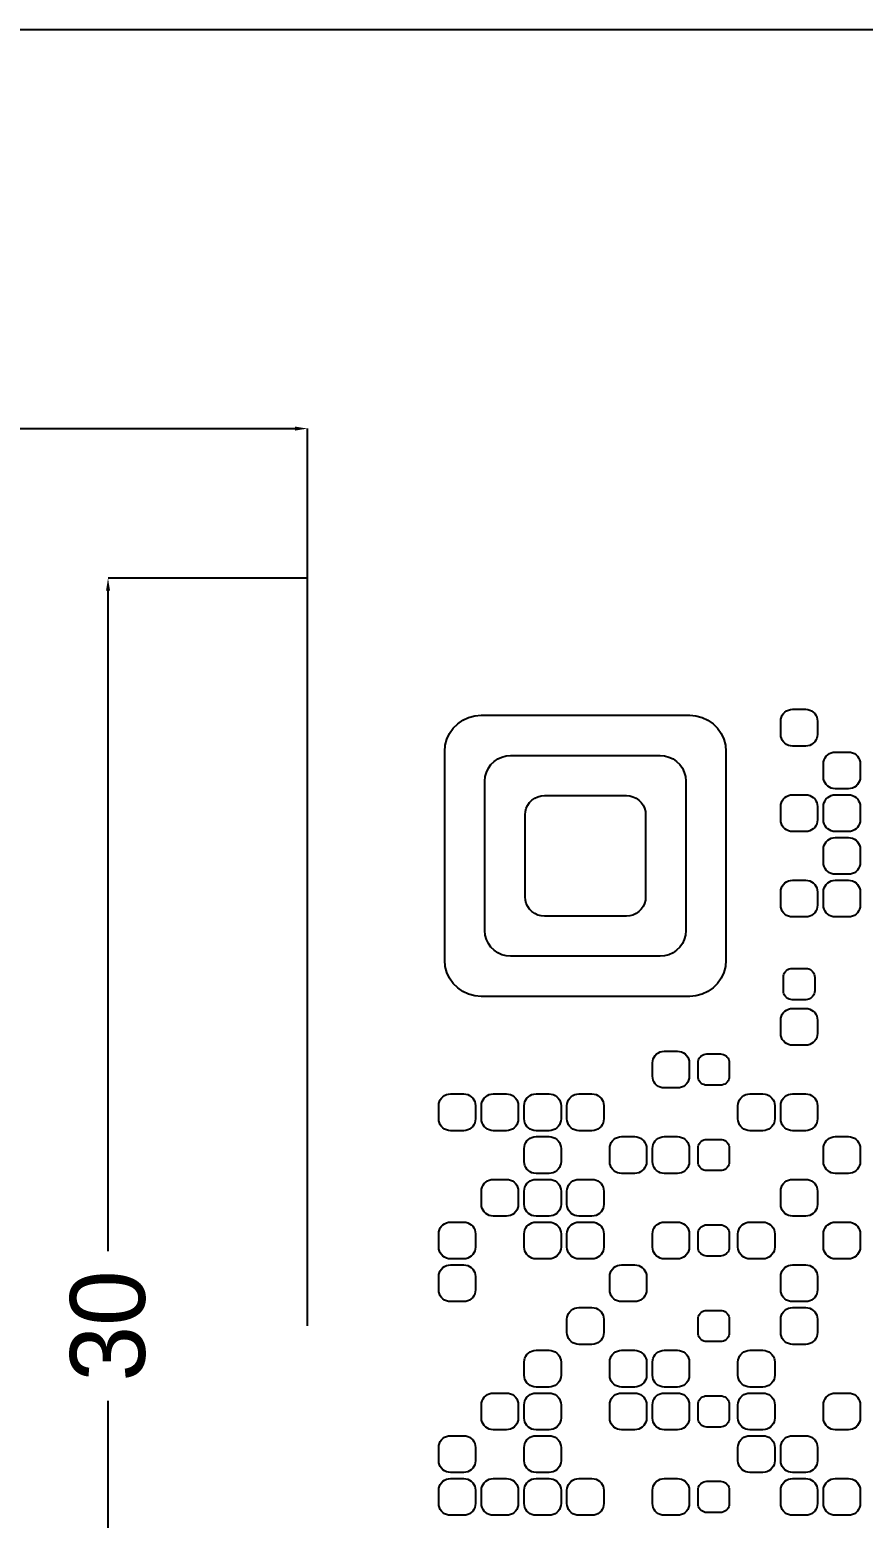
# Model space of a CAD drawing. Header units: metres. Extents: x -4.9 to 92.2, y -33 to 55.
# Drawn here: x 21.93 to 38.64, y 25.14 to 55 of the extents above; entities that cross this region are included whole.
import ezdxf

# ---------------------------------------------------------------- set-up
doc = ezdxf.new("R2010")
doc.units = ezdxf.units.M
for name, color, linetype in [('CARD', 7, 'Continuous'), ('QR_DATA', 1, 'Continuous'), ('QR_FINDER', 1, 'Continuous'), ('QR_TIMING', 1, 'Continuous')]:
    doc.layers.add(name, color=color, linetype=linetype)
doc.dimstyles.get("Standard").update_dxf_attribs({"dimtxt": 2.5, "dimasz": 2.5, "dimexe": 1.25, "dimexo": 0.625, "dimtad": 1, "dimcen": 2.5, "dimazin": 3, "dimtfac": 1, "dimtmove": 0, "dimatfit": 3})

# ---------------------------------------------------------------- blocks, each defined once
blk = doc.blocks.new('_CLOSEDFILLED')
at = {"color": 0, "linetype": 'BYBLOCK'}
blk.add_solid([(-1, 0.16), (0, 0), (-1, -0.16)], dxfattribs=at)
blk = doc.blocks.new('*D4')
for p, q in [((27.5, 44), (23.5, 44)), ((23.5, 30.5), (23.5, 43.75)), ((23.5, 14.25), (23.5, 27.5)), ((27.5, 14), (23.5, 14))]:
    blk.add_line(p, q)
at = {"layer": 'Defpoints'}
for p in [(27.5, 44), (23.5, 14), (27.5, 14)]:
    blk.add_point(p, dxfattribs=at)
at = {"xscale": 0.25, "yscale": 0.25}
for p, rotation in [((23.5, 44), 90), ((23.5, 14), 270)]:
    blk.add_blockref('_CLOSEDFILLED', p, dxfattribs=dict(at, rotation=rotation))
at = {"insert": (23.5, 29), "char_height": 1.5, "attachment_point": 5, "rotation": 90}
blk.add_mtext('30', dxfattribs=at)
blk = doc.blocks.new('*D5')
for p, q in [((0, 29), (0, 47)), ((0.25, 47), (10.75, 47)), ((16.75, 47), (27.25, 47)), ((27.5, 29), (27.5, 47))]:
    blk.add_line(p, q)
at = {"layer": 'Defpoints'}
for p in [(0, 47), (0, 29), (27.5, 29)]:
    blk.add_point(p, dxfattribs=at)
at = {"xscale": 0.25, "yscale": 0.25, "rotation": 180}
blk.add_blockref('_CLOSEDFILLED', (0, 47), dxfattribs=at)
at = {"xscale": 0.25, "yscale": 0.25}
blk.add_blockref('_CLOSEDFILLED', (27.5, 47), dxfattribs=at)
at = {"insert": (13.75, 47), "char_height": 1.5, "attachment_point": 5}
blk.add_mtext('27,5', dxfattribs=at)

msp = doc.modelspace()

# ---------------------------------------------------------------- linework, layer by layer
at = {"layer": 'CARD'}
msp.add_lwpolyline([(82.5, 55), (2.5, 55), (2.066, 54.962), (1.645, 54.849), (1.25, 54.665), (0.893, 54.415), (0.585, 54.107), (0.335, 53.75), (0.151, 53.355), (0.038, 52.934), (0, 52.5), (0, 2.5), (0.038, 2.066), (0.151, 1.645), (0.335, 1.25), (0.585, 0.893), (0.893, 0.585), (1.25, 0.335), (1.645, 0.151), (2.066, 0.038), (2.5, 0), (82.5, 0)], dxfattribs=at)
at = {"layer": 'QR_DATA'}
for points in [[(37.49, 41.369), (37.531, 41.365), (37.571, 41.354), (37.608, 41.337), (37.641, 41.313), (37.671, 41.284), (37.694, 41.251), (37.711, 41.213), (37.722, 41.174), (37.726, 41.133), (37.726, 40.867), (37.722, 40.826), (37.711, 40.787), (37.694, 40.749), (37.671, 40.716), (37.641, 40.687), (37.608, 40.663), (37.571, 40.646), (37.531, 40.635), (37.49, 40.631), (37.224, 40.631), (37.183, 40.635), (37.144, 40.646), (37.107, 40.663), (37.073, 40.687), (37.044, 40.716), (37.02, 40.749), (37.003, 40.787), (36.992, 40.826), (36.989, 40.867), (36.989, 41.133), (36.992, 41.174), (37.003, 41.213), (37.02, 41.251), (37.044, 41.284), (37.073, 41.313), (37.107, 41.337), (37.144, 41.354), (37.183, 41.365), (37.224, 41.369)], [(38.347, 40.511), (38.388, 40.508), (38.428, 40.497), (38.465, 40.48), (38.499, 40.456), (38.528, 40.427), (38.551, 40.393), (38.569, 40.356), (38.579, 40.317), (38.583, 40.276), (38.583, 40.01), (38.579, 39.969), (38.569, 39.929), (38.551, 39.892), (38.528, 39.859), (38.499, 39.829), (38.465, 39.806), (38.428, 39.789), (38.388, 39.778), (38.347, 39.774), (38.082, 39.774), (38.041, 39.778), (38.001, 39.789), (37.964, 39.806), (37.93, 39.829), (37.901, 39.859), (37.877, 39.892), (37.86, 39.929), (37.849, 39.969), (37.846, 40.01), (37.846, 40.276), (37.849, 40.317), (37.86, 40.356), (37.877, 40.393), (37.901, 40.427), (37.93, 40.456), (37.964, 40.48), (38.001, 40.497), (38.041, 40.508), (38.082, 40.511)], [(37.49, 39.654), (37.531, 39.651), (37.571, 39.64), (37.608, 39.623), (37.641, 39.599), (37.671, 39.57), (37.694, 39.536), (37.711, 39.499), (37.722, 39.459), (37.726, 39.418), (37.726, 39.153), (37.722, 39.112), (37.711, 39.072), (37.694, 39.035), (37.671, 39.001), (37.641, 38.972), (37.608, 38.949), (37.571, 38.931), (37.531, 38.921), (37.49, 38.917), (37.224, 38.917), (37.183, 38.921), (37.144, 38.931), (37.107, 38.949), (37.073, 38.972), (37.044, 39.001), (37.02, 39.035), (37.003, 39.072), (36.992, 39.112), (36.989, 39.153), (36.989, 39.418), (36.992, 39.459), (37.003, 39.499), (37.02, 39.536), (37.044, 39.57), (37.073, 39.599), (37.107, 39.623), (37.144, 39.64), (37.183, 39.651), (37.224, 39.654)], [(38.347, 39.654), (38.388, 39.651), (38.428, 39.64), (38.465, 39.623), (38.499, 39.599), (38.528, 39.57), (38.551, 39.536), (38.569, 39.499), (38.579, 39.459), (38.583, 39.418), (38.583, 39.153), (38.579, 39.112), (38.569, 39.072), (38.551, 39.035), (38.528, 39.001), (38.499, 38.972), (38.465, 38.949), (38.428, 38.931), (38.388, 38.921), (38.347, 38.917), (38.082, 38.917), (38.041, 38.921), (38.001, 38.931), (37.964, 38.949), (37.93, 38.972), (37.901, 39.001), (37.877, 39.035), (37.86, 39.072), (37.849, 39.112), (37.846, 39.153), (37.846, 39.418), (37.849, 39.459), (37.86, 39.499), (37.877, 39.536), (37.901, 39.57), (37.93, 39.599), (37.964, 39.623), (38.001, 39.64), (38.041, 39.651), (38.082, 39.654)], [(38.347, 38.797), (38.388, 38.794), (38.428, 38.783), (38.465, 38.766), (38.499, 38.742), (38.528, 38.713), (38.551, 38.679), (38.569, 38.642), (38.579, 38.602), (38.583, 38.561), (38.583, 38.296), (38.579, 38.255), (38.569, 38.215), (38.551, 38.178), (38.528, 38.144), (38.499, 38.115), (38.465, 38.092), (38.428, 38.074), (38.388, 38.064), (38.347, 38.06), (38.082, 38.06), (38.041, 38.064), (38.001, 38.074), (37.964, 38.092), (37.93, 38.115), (37.901, 38.144), (37.877, 38.178), (37.86, 38.215), (37.849, 38.255), (37.846, 38.296), (37.846, 38.561), (37.849, 38.602), (37.86, 38.642), (37.877, 38.679), (37.901, 38.713), (37.93, 38.742), (37.964, 38.766), (38.001, 38.783), (38.041, 38.794), (38.082, 38.797)], [(37.49, 37.94), (37.531, 37.936), (37.571, 37.926), (37.608, 37.908), (37.641, 37.885), (37.671, 37.856), (37.694, 37.822), (37.711, 37.785), (37.722, 37.745), (37.726, 37.704), (37.726, 37.439), (37.722, 37.398), (37.711, 37.358), (37.694, 37.321), (37.671, 37.287), (37.641, 37.258), (37.608, 37.234), (37.571, 37.217), (37.531, 37.206), (37.49, 37.203), (37.224, 37.203), (37.183, 37.206), (37.144, 37.217), (37.107, 37.234), (37.073, 37.258), (37.044, 37.287), (37.02, 37.321), (37.003, 37.358), (36.992, 37.398), (36.989, 37.439), (36.989, 37.704), (36.992, 37.745), (37.003, 37.785), (37.02, 37.822), (37.044, 37.856), (37.073, 37.885), (37.107, 37.908), (37.144, 37.926), (37.183, 37.936), (37.224, 37.94)], [(38.347, 37.94), (38.388, 37.936), (38.428, 37.926), (38.465, 37.908), (38.499, 37.885), (38.528, 37.856), (38.551, 37.822), (38.569, 37.785), (38.579, 37.745), (38.583, 37.704), (38.583, 37.439), (38.579, 37.398), (38.569, 37.358), (38.551, 37.321), (38.528, 37.287), (38.499, 37.258), (38.465, 37.234), (38.428, 37.217), (38.388, 37.206), (38.347, 37.203), (38.082, 37.203), (38.041, 37.206), (38.001, 37.217), (37.964, 37.234), (37.93, 37.258), (37.901, 37.287), (37.877, 37.321), (37.86, 37.358), (37.849, 37.398), (37.846, 37.439), (37.846, 37.704), (37.849, 37.745), (37.86, 37.785), (37.877, 37.822), (37.901, 37.856), (37.93, 37.885), (37.964, 37.908), (38.001, 37.926), (38.041, 37.936), (38.082, 37.94)], [(37.49, 35.369), (37.531, 35.365), (37.571, 35.354), (37.608, 35.337), (37.641, 35.313), (37.671, 35.284), (37.694, 35.251), (37.711, 35.213), (37.722, 35.174), (37.726, 35.133), (37.726, 34.867), (37.722, 34.826), (37.711, 34.787), (37.694, 34.749), (37.671, 34.716), (37.641, 34.687), (37.608, 34.663), (37.571, 34.646), (37.531, 34.635), (37.49, 34.631), (37.224, 34.631), (37.183, 34.635), (37.144, 34.646), (37.107, 34.663), (37.073, 34.687), (37.044, 34.716), (37.02, 34.749), (37.003, 34.787), (36.992, 34.826), (36.989, 34.867), (36.989, 35.133), (36.992, 35.174), (37.003, 35.213), (37.02, 35.251), (37.044, 35.284), (37.073, 35.313), (37.107, 35.337), (37.144, 35.354), (37.183, 35.365), (37.224, 35.369)], [(34.918, 34.511), (34.959, 34.508), (34.999, 34.497), (35.036, 34.48), (35.07, 34.456), (35.099, 34.427), (35.123, 34.393), (35.14, 34.356), (35.151, 34.317), (35.154, 34.276), (35.154, 34.01), (35.151, 33.969), (35.14, 33.929), (35.123, 33.892), (35.099, 33.859), (35.07, 33.829), (35.036, 33.806), (34.999, 33.789), (34.959, 33.778), (34.918, 33.774), (34.653, 33.774), (34.612, 33.778), (34.572, 33.789), (34.535, 33.806), (34.501, 33.829), (34.472, 33.859), (34.449, 33.892), (34.431, 33.929), (34.421, 33.969), (34.417, 34.01), (34.417, 34.276), (34.421, 34.317), (34.431, 34.356), (34.449, 34.393), (34.472, 34.427), (34.501, 34.456), (34.535, 34.48), (34.572, 34.497), (34.612, 34.508), (34.653, 34.511)], [(30.633, 33.654), (30.674, 33.651), (30.713, 33.64), (30.751, 33.623), (30.784, 33.599), (30.813, 33.57), (30.837, 33.536), (30.854, 33.499), (30.865, 33.459), (30.869, 33.418), (30.869, 33.153), (30.865, 33.112), (30.854, 33.072), (30.837, 33.035), (30.813, 33.001), (30.784, 32.972), (30.751, 32.949), (30.713, 32.931), (30.674, 32.921), (30.633, 32.917), (30.367, 32.917), (30.326, 32.921), (30.287, 32.931), (30.249, 32.949), (30.216, 32.972), (30.187, 33.001), (30.163, 33.035), (30.146, 33.072), (30.135, 33.112), (30.131, 33.153), (30.131, 33.418), (30.135, 33.459), (30.146, 33.499), (30.163, 33.536), (30.187, 33.57), (30.216, 33.599), (30.249, 33.623), (30.287, 33.64), (30.326, 33.651), (30.367, 33.654)], [(31.49, 33.654), (31.531, 33.651), (31.571, 33.64), (31.608, 33.623), (31.641, 33.599), (31.671, 33.57), (31.694, 33.536), (31.711, 33.499), (31.722, 33.459), (31.726, 33.418), (31.726, 33.153), (31.722, 33.112), (31.711, 33.072), (31.694, 33.035), (31.671, 33.001), (31.641, 32.972), (31.608, 32.949), (31.571, 32.931), (31.531, 32.921), (31.49, 32.917), (31.224, 32.917), (31.183, 32.921), (31.144, 32.931), (31.107, 32.949), (31.073, 32.972), (31.044, 33.001), (31.02, 33.035), (31.003, 33.072), (30.992, 33.112), (30.989, 33.153), (30.989, 33.418), (30.992, 33.459), (31.003, 33.499), (31.02, 33.536), (31.044, 33.57), (31.073, 33.599), (31.107, 33.623), (31.144, 33.64), (31.183, 33.651), (31.224, 33.654)], [(32.347, 33.654), (32.388, 33.651), (32.428, 33.64), (32.465, 33.623), (32.499, 33.599), (32.528, 33.57), (32.551, 33.536), (32.569, 33.499), (32.579, 33.459), (32.583, 33.418), (32.583, 33.153), (32.579, 33.112), (32.569, 33.072), (32.551, 33.035), (32.528, 33.001), (32.499, 32.972), (32.465, 32.949), (32.428, 32.931), (32.388, 32.921), (32.347, 32.917), (32.082, 32.917), (32.041, 32.921), (32.001, 32.931), (31.964, 32.949), (31.93, 32.972), (31.901, 33.001), (31.877, 33.035), (31.86, 33.072), (31.849, 33.112), (31.846, 33.153), (31.846, 33.418), (31.849, 33.459), (31.86, 33.499), (31.877, 33.536), (31.901, 33.57), (31.93, 33.599), (31.964, 33.623), (32.001, 33.64), (32.041, 33.651), (32.082, 33.654)], [(33.204, 33.654), (33.245, 33.651), (33.285, 33.64), (33.322, 33.623), (33.356, 33.599), (33.385, 33.57), (33.408, 33.536), (33.426, 33.499), (33.436, 33.459), (33.44, 33.418), (33.44, 33.153), (33.436, 33.112), (33.426, 33.072), (33.408, 33.035), (33.385, 33.001), (33.356, 32.972), (33.322, 32.949), (33.285, 32.931), (33.245, 32.921), (33.204, 32.917), (32.939, 32.917), (32.898, 32.921), (32.858, 32.931), (32.821, 32.949), (32.787, 32.972), (32.758, 33.001), (32.734, 33.035), (32.717, 33.072), (32.706, 33.112), (32.703, 33.153), (32.703, 33.418), (32.706, 33.459), (32.717, 33.499), (32.734, 33.536), (32.758, 33.57), (32.787, 33.599), (32.821, 33.623), (32.858, 33.64), (32.898, 33.651), (32.939, 33.654)], [(36.633, 33.654), (36.674, 33.651), (36.713, 33.64), (36.751, 33.623), (36.784, 33.599), (36.813, 33.57), (36.837, 33.536), (36.854, 33.499), (36.865, 33.459), (36.869, 33.418), (36.869, 33.153), (36.865, 33.112), (36.854, 33.072), (36.837, 33.035), (36.813, 33.001), (36.784, 32.972), (36.751, 32.949), (36.713, 32.931), (36.674, 32.921), (36.633, 32.917), (36.367, 32.917), (36.326, 32.921), (36.287, 32.931), (36.249, 32.949), (36.216, 32.972), (36.187, 33.001), (36.163, 33.035), (36.146, 33.072), (36.135, 33.112), (36.131, 33.153), (36.131, 33.418), (36.135, 33.459), (36.146, 33.499), (36.163, 33.536), (36.187, 33.57), (36.216, 33.599), (36.249, 33.623), (36.287, 33.64), (36.326, 33.651), (36.367, 33.654)], [(37.49, 33.654), (37.531, 33.651), (37.571, 33.64), (37.608, 33.623), (37.641, 33.599), (37.671, 33.57), (37.694, 33.536), (37.711, 33.499), (37.722, 33.459), (37.726, 33.418), (37.726, 33.153), (37.722, 33.112), (37.711, 33.072), (37.694, 33.035), (37.671, 33.001), (37.641, 32.972), (37.608, 32.949), (37.571, 32.931), (37.531, 32.921), (37.49, 32.917), (37.224, 32.917), (37.183, 32.921), (37.144, 32.931), (37.107, 32.949), (37.073, 32.972), (37.044, 33.001), (37.02, 33.035), (37.003, 33.072), (36.992, 33.112), (36.989, 33.153), (36.989, 33.418), (36.992, 33.459), (37.003, 33.499), (37.02, 33.536), (37.044, 33.57), (37.073, 33.599), (37.107, 33.623), (37.144, 33.64), (37.183, 33.651), (37.224, 33.654)], [(32.347, 32.797), (32.388, 32.794), (32.428, 32.783), (32.465, 32.766), (32.499, 32.742), (32.528, 32.713), (32.551, 32.679), (32.569, 32.642), (32.579, 32.602), (32.583, 32.561), (32.583, 32.296), (32.579, 32.255), (32.569, 32.215), (32.551, 32.178), (32.528, 32.144), (32.499, 32.115), (32.465, 32.092), (32.428, 32.074), (32.388, 32.064), (32.347, 32.06), (32.082, 32.06), (32.041, 32.064), (32.001, 32.074), (31.964, 32.092), (31.93, 32.115), (31.901, 32.144), (31.877, 32.178), (31.86, 32.215), (31.849, 32.255), (31.846, 32.296), (31.846, 32.561), (31.849, 32.602), (31.86, 32.642), (31.877, 32.679), (31.901, 32.713), (31.93, 32.742), (31.964, 32.766), (32.001, 32.783), (32.041, 32.794), (32.082, 32.797)], [(34.061, 32.797), (34.102, 32.794), (34.142, 32.783), (34.179, 32.766), (34.213, 32.742), (34.242, 32.713), (34.266, 32.679), (34.283, 32.642), (34.294, 32.602), (34.297, 32.561), (34.297, 32.296), (34.294, 32.255), (34.283, 32.215), (34.266, 32.178), (34.242, 32.144), (34.213, 32.115), (34.179, 32.092), (34.142, 32.074), (34.102, 32.064), (34.061, 32.06), (33.796, 32.06), (33.755, 32.064), (33.715, 32.074), (33.678, 32.092), (33.644, 32.115), (33.615, 32.144), (33.592, 32.178), (33.574, 32.215), (33.564, 32.255), (33.56, 32.296), (33.56, 32.561), (33.564, 32.602), (33.574, 32.642), (33.592, 32.679), (33.615, 32.713), (33.644, 32.742), (33.678, 32.766), (33.715, 32.783), (33.755, 32.794), (33.796, 32.797)], [(34.918, 32.797), (34.959, 32.794), (34.999, 32.783), (35.036, 32.766), (35.07, 32.742), (35.099, 32.713), (35.123, 32.679), (35.14, 32.642), (35.151, 32.602), (35.154, 32.561), (35.154, 32.296), (35.151, 32.255), (35.14, 32.215), (35.123, 32.178), (35.099, 32.144), (35.07, 32.115), (35.036, 32.092), (34.999, 32.074), (34.959, 32.064), (34.918, 32.06), (34.653, 32.06), (34.612, 32.064), (34.572, 32.074), (34.535, 32.092), (34.501, 32.115), (34.472, 32.144), (34.449, 32.178), (34.431, 32.215), (34.421, 32.255), (34.417, 32.296), (34.417, 32.561), (34.421, 32.602), (34.431, 32.642), (34.449, 32.679), (34.472, 32.713), (34.501, 32.742), (34.535, 32.766), (34.572, 32.783), (34.612, 32.794), (34.653, 32.797)], [(38.347, 32.797), (38.388, 32.794), (38.428, 32.783), (38.465, 32.766), (38.499, 32.742), (38.528, 32.713), (38.551, 32.679), (38.569, 32.642), (38.579, 32.602), (38.583, 32.561), (38.583, 32.296), (38.579, 32.255), (38.569, 32.215), (38.551, 32.178), (38.528, 32.144), (38.499, 32.115), (38.465, 32.092), (38.428, 32.074), (38.388, 32.064), (38.347, 32.06), (38.082, 32.06), (38.041, 32.064), (38.001, 32.074), (37.964, 32.092), (37.93, 32.115), (37.901, 32.144), (37.877, 32.178), (37.86, 32.215), (37.849, 32.255), (37.846, 32.296), (37.846, 32.561), (37.849, 32.602), (37.86, 32.642), (37.877, 32.679), (37.901, 32.713), (37.93, 32.742), (37.964, 32.766), (38.001, 32.783), (38.041, 32.794), (38.082, 32.797)], [(31.49, 31.94), (31.531, 31.936), (31.571, 31.926), (31.608, 31.908), (31.641, 31.885), (31.671, 31.856), (31.694, 31.822), (31.711, 31.785), (31.722, 31.745), (31.726, 31.704), (31.726, 31.439), (31.722, 31.398), (31.711, 31.358), (31.694, 31.321), (31.671, 31.287), (31.641, 31.258), (31.608, 31.234), (31.571, 31.217), (31.531, 31.206), (31.49, 31.203), (31.224, 31.203), (31.183, 31.206), (31.144, 31.217), (31.107, 31.234), (31.073, 31.258), (31.044, 31.287), (31.02, 31.321), (31.003, 31.358), (30.992, 31.398), (30.989, 31.439), (30.989, 31.704), (30.992, 31.745), (31.003, 31.785), (31.02, 31.822), (31.044, 31.856), (31.073, 31.885), (31.107, 31.908), (31.144, 31.926), (31.183, 31.936), (31.224, 31.94)], [(32.347, 31.94), (32.388, 31.936), (32.428, 31.926), (32.465, 31.908), (32.499, 31.885), (32.528, 31.856), (32.551, 31.822), (32.569, 31.785), (32.579, 31.745), (32.583, 31.704), (32.583, 31.439), (32.579, 31.398), (32.569, 31.358), (32.551, 31.321), (32.528, 31.287), (32.499, 31.258), (32.465, 31.234), (32.428, 31.217), (32.388, 31.206), (32.347, 31.203), (32.082, 31.203), (32.041, 31.206), (32.001, 31.217), (31.964, 31.234), (31.93, 31.258), (31.901, 31.287), (31.877, 31.321), (31.86, 31.358), (31.849, 31.398), (31.846, 31.439), (31.846, 31.704), (31.849, 31.745), (31.86, 31.785), (31.877, 31.822), (31.901, 31.856), (31.93, 31.885), (31.964, 31.908), (32.001, 31.926), (32.041, 31.936), (32.082, 31.94)], [(33.204, 31.94), (33.245, 31.936), (33.285, 31.926), (33.322, 31.908), (33.356, 31.885), (33.385, 31.856), (33.408, 31.822), (33.426, 31.785), (33.436, 31.745), (33.44, 31.704), (33.44, 31.439), (33.436, 31.398), (33.426, 31.358), (33.408, 31.321), (33.385, 31.287), (33.356, 31.258), (33.322, 31.234), (33.285, 31.217), (33.245, 31.206), (33.204, 31.203), (32.939, 31.203), (32.898, 31.206), (32.858, 31.217), (32.821, 31.234), (32.787, 31.258), (32.758, 31.287), (32.734, 31.321), (32.717, 31.358), (32.706, 31.398), (32.703, 31.439), (32.703, 31.704), (32.706, 31.745), (32.717, 31.785), (32.734, 31.822), (32.758, 31.856), (32.787, 31.885), (32.821, 31.908), (32.858, 31.926), (32.898, 31.936), (32.939, 31.94)], [(37.49, 31.94), (37.531, 31.936), (37.571, 31.926), (37.608, 31.908), (37.641, 31.885), (37.671, 31.856), (37.694, 31.822), (37.711, 31.785), (37.722, 31.745), (37.726, 31.704), (37.726, 31.439), (37.722, 31.398), (37.711, 31.358), (37.694, 31.321), (37.671, 31.287), (37.641, 31.258), (37.608, 31.234), (37.571, 31.217), (37.531, 31.206), (37.49, 31.203), (37.224, 31.203), (37.183, 31.206), (37.144, 31.217), (37.107, 31.234), (37.073, 31.258), (37.044, 31.287), (37.02, 31.321), (37.003, 31.358), (36.992, 31.398), (36.989, 31.439), (36.989, 31.704), (36.992, 31.745), (37.003, 31.785), (37.02, 31.822), (37.044, 31.856), (37.073, 31.885), (37.107, 31.908), (37.144, 31.926), (37.183, 31.936), (37.224, 31.94)], [(30.633, 31.083), (30.674, 31.079), (30.713, 31.069), (30.751, 31.051), (30.784, 31.028), (30.813, 30.999), (30.837, 30.965), (30.854, 30.928), (30.865, 30.888), (30.869, 30.847), (30.869, 30.582), (30.865, 30.541), (30.854, 30.501), (30.837, 30.464), (30.813, 30.43), (30.784, 30.401), (30.751, 30.377), (30.713, 30.36), (30.674, 30.349), (30.633, 30.346), (30.367, 30.346), (30.326, 30.349), (30.287, 30.36), (30.249, 30.377), (30.216, 30.401), (30.187, 30.43), (30.163, 30.464), (30.146, 30.501), (30.135, 30.541), (30.131, 30.582), (30.131, 30.847), (30.135, 30.888), (30.146, 30.928), (30.163, 30.965), (30.187, 30.999), (30.216, 31.028), (30.249, 31.051), (30.287, 31.069), (30.326, 31.079), (30.367, 31.083)], [(32.347, 31.083), (32.388, 31.079), (32.428, 31.069), (32.465, 31.051), (32.499, 31.028), (32.528, 30.999), (32.551, 30.965), (32.569, 30.928), (32.579, 30.888), (32.583, 30.847), (32.583, 30.582), (32.579, 30.541), (32.569, 30.501), (32.551, 30.464), (32.528, 30.43), (32.499, 30.401), (32.465, 30.377), (32.428, 30.36), (32.388, 30.349), (32.347, 30.346), (32.082, 30.346), (32.041, 30.349), (32.001, 30.36), (31.964, 30.377), (31.93, 30.401), (31.901, 30.43), (31.877, 30.464), (31.86, 30.501), (31.849, 30.541), (31.846, 30.582), (31.846, 30.847), (31.849, 30.888), (31.86, 30.928), (31.877, 30.965), (31.901, 30.999), (31.93, 31.028), (31.964, 31.051), (32.001, 31.069), (32.041, 31.079), (32.082, 31.083)], [(33.204, 31.083), (33.245, 31.079), (33.285, 31.069), (33.322, 31.051), (33.356, 31.028), (33.385, 30.999), (33.408, 30.965), (33.426, 30.928), (33.436, 30.888), (33.44, 30.847), (33.44, 30.582), (33.436, 30.541), (33.426, 30.501), (33.408, 30.464), (33.385, 30.43), (33.356, 30.401), (33.322, 30.377), (33.285, 30.36), (33.245, 30.349), (33.204, 30.346), (32.939, 30.346), (32.898, 30.349), (32.858, 30.36), (32.821, 30.377), (32.787, 30.401), (32.758, 30.43), (32.734, 30.464), (32.717, 30.501), (32.706, 30.541), (32.703, 30.582), (32.703, 30.847), (32.706, 30.888), (32.717, 30.928), (32.734, 30.965), (32.758, 30.999), (32.787, 31.028), (32.821, 31.051), (32.858, 31.069), (32.898, 31.079), (32.939, 31.083)], [(34.918, 31.083), (34.959, 31.079), (34.999, 31.069), (35.036, 31.051), (35.07, 31.028), (35.099, 30.999), (35.123, 30.965), (35.14, 30.928), (35.151, 30.888), (35.154, 30.847), (35.154, 30.582), (35.151, 30.541), (35.14, 30.501), (35.123, 30.464), (35.099, 30.43), (35.07, 30.401), (35.036, 30.377), (34.999, 30.36), (34.959, 30.349), (34.918, 30.346), (34.653, 30.346), (34.612, 30.349), (34.572, 30.36), (34.535, 30.377), (34.501, 30.401), (34.472, 30.43), (34.449, 30.464), (34.431, 30.501), (34.421, 30.541), (34.417, 30.582), (34.417, 30.847), (34.421, 30.888), (34.431, 30.928), (34.449, 30.965), (34.472, 30.999), (34.501, 31.028), (34.535, 31.051), (34.572, 31.069), (34.612, 31.079), (34.653, 31.083)], [(36.633, 31.083), (36.674, 31.079), (36.713, 31.069), (36.751, 31.051), (36.784, 31.028), (36.813, 30.999), (36.837, 30.965), (36.854, 30.928), (36.865, 30.888), (36.869, 30.847), (36.869, 30.582), (36.865, 30.541), (36.854, 30.501), (36.837, 30.464), (36.813, 30.43), (36.784, 30.401), (36.751, 30.377), (36.713, 30.36), (36.674, 30.349), (36.633, 30.346), (36.367, 30.346), (36.326, 30.349), (36.287, 30.36), (36.249, 30.377), (36.216, 30.401), (36.187, 30.43), (36.163, 30.464), (36.146, 30.501), (36.135, 30.541), (36.131, 30.582), (36.131, 30.847), (36.135, 30.888), (36.146, 30.928), (36.163, 30.965), (36.187, 30.999), (36.216, 31.028), (36.249, 31.051), (36.287, 31.069), (36.326, 31.079), (36.367, 31.083)], [(38.347, 31.083), (38.388, 31.079), (38.428, 31.069), (38.465, 31.051), (38.499, 31.028), (38.528, 30.999), (38.551, 30.965), (38.569, 30.928), (38.579, 30.888), (38.583, 30.847), (38.583, 30.582), (38.579, 30.541), (38.569, 30.501), (38.551, 30.464), (38.528, 30.43), (38.499, 30.401), (38.465, 30.377), (38.428, 30.36), (38.388, 30.349), (38.347, 30.346), (38.082, 30.346), (38.041, 30.349), (38.001, 30.36), (37.964, 30.377), (37.93, 30.401), (37.901, 30.43), (37.877, 30.464), (37.86, 30.501), (37.849, 30.541), (37.846, 30.582), (37.846, 30.847), (37.849, 30.888), (37.86, 30.928), (37.877, 30.965), (37.901, 30.999), (37.93, 31.028), (37.964, 31.051), (38.001, 31.069), (38.041, 31.079), (38.082, 31.083)], [(30.633, 30.226), (30.674, 30.222), (30.713, 30.211), (30.751, 30.194), (30.784, 30.171), (30.813, 30.141), (30.837, 30.108), (30.854, 30.071), (30.865, 30.031), (30.869, 29.99), (30.869, 29.724), (30.865, 29.683), (30.854, 29.644), (30.837, 29.607), (30.813, 29.573), (30.784, 29.544), (30.751, 29.52), (30.713, 29.503), (30.674, 29.492), (30.633, 29.489), (30.367, 29.489), (30.326, 29.492), (30.287, 29.503), (30.249, 29.52), (30.216, 29.544), (30.187, 29.573), (30.163, 29.607), (30.146, 29.644), (30.135, 29.683), (30.131, 29.724), (30.131, 29.99), (30.135, 30.031), (30.146, 30.071), (30.163, 30.108), (30.187, 30.141), (30.216, 30.171), (30.249, 30.194), (30.287, 30.211), (30.326, 30.222), (30.367, 30.226)], [(34.061, 30.226), (34.102, 30.222), (34.142, 30.211), (34.179, 30.194), (34.213, 30.171), (34.242, 30.141), (34.266, 30.108), (34.283, 30.071), (34.294, 30.031), (34.297, 29.99), (34.297, 29.724), (34.294, 29.683), (34.283, 29.644), (34.266, 29.607), (34.242, 29.573), (34.213, 29.544), (34.179, 29.52), (34.142, 29.503), (34.102, 29.492), (34.061, 29.489), (33.796, 29.489), (33.755, 29.492), (33.715, 29.503), (33.678, 29.52), (33.644, 29.544), (33.615, 29.573), (33.592, 29.607), (33.574, 29.644), (33.564, 29.683), (33.56, 29.724), (33.56, 29.99), (33.564, 30.031), (33.574, 30.071), (33.592, 30.108), (33.615, 30.141), (33.644, 30.171), (33.678, 30.194), (33.715, 30.211), (33.755, 30.222), (33.796, 30.226)], [(37.49, 30.226), (37.531, 30.222), (37.571, 30.211), (37.608, 30.194), (37.641, 30.171), (37.671, 30.141), (37.694, 30.108), (37.711, 30.071), (37.722, 30.031), (37.726, 29.99), (37.726, 29.724), (37.722, 29.683), (37.711, 29.644), (37.694, 29.607), (37.671, 29.573), (37.641, 29.544), (37.608, 29.52), (37.571, 29.503), (37.531, 29.492), (37.49, 29.489), (37.224, 29.489), (37.183, 29.492), (37.144, 29.503), (37.107, 29.52), (37.073, 29.544), (37.044, 29.573), (37.02, 29.607), (37.003, 29.644), (36.992, 29.683), (36.989, 29.724), (36.989, 29.99), (36.992, 30.031), (37.003, 30.071), (37.02, 30.108), (37.044, 30.141), (37.073, 30.171), (37.107, 30.194), (37.144, 30.211), (37.183, 30.222), (37.224, 30.226)], [(33.204, 29.369), (33.245, 29.365), (33.285, 29.354), (33.322, 29.337), (33.356, 29.313), (33.385, 29.284), (33.408, 29.251), (33.426, 29.213), (33.436, 29.174), (33.44, 29.133), (33.44, 28.867), (33.436, 28.826), (33.426, 28.787), (33.408, 28.749), (33.385, 28.716), (33.356, 28.687), (33.322, 28.663), (33.285, 28.646), (33.245, 28.635), (33.204, 28.631), (32.939, 28.631), (32.898, 28.635), (32.858, 28.646), (32.821, 28.663), (32.787, 28.687), (32.758, 28.716), (32.734, 28.749), (32.717, 28.787), (32.706, 28.826), (32.703, 28.867), (32.703, 29.133), (32.706, 29.174), (32.717, 29.213), (32.734, 29.251), (32.758, 29.284), (32.787, 29.313), (32.821, 29.337), (32.858, 29.354), (32.898, 29.365), (32.939, 29.369)], [(37.49, 29.369), (37.531, 29.365), (37.571, 29.354), (37.608, 29.337), (37.641, 29.313), (37.671, 29.284), (37.694, 29.251), (37.711, 29.213), (37.722, 29.174), (37.726, 29.133), (37.726, 28.867), (37.722, 28.826), (37.711, 28.787), (37.694, 28.749), (37.671, 28.716), (37.641, 28.687), (37.608, 28.663), (37.571, 28.646), (37.531, 28.635), (37.49, 28.631), (37.224, 28.631), (37.183, 28.635), (37.144, 28.646), (37.107, 28.663), (37.073, 28.687), (37.044, 28.716), (37.02, 28.749), (37.003, 28.787), (36.992, 28.826), (36.989, 28.867), (36.989, 29.133), (36.992, 29.174), (37.003, 29.213), (37.02, 29.251), (37.044, 29.284), (37.073, 29.313), (37.107, 29.337), (37.144, 29.354), (37.183, 29.365), (37.224, 29.369)], [(32.347, 28.511), (32.388, 28.508), (32.428, 28.497), (32.465, 28.48), (32.499, 28.456), (32.528, 28.427), (32.551, 28.393), (32.569, 28.356), (32.579, 28.317), (32.583, 28.276), (32.583, 28.01), (32.579, 27.969), (32.569, 27.929), (32.551, 27.892), (32.528, 27.859), (32.499, 27.829), (32.465, 27.806), (32.428, 27.789), (32.388, 27.778), (32.347, 27.774), (32.082, 27.774), (32.041, 27.778), (32.001, 27.789), (31.964, 27.806), (31.93, 27.829), (31.901, 27.859), (31.877, 27.892), (31.86, 27.929), (31.849, 27.969), (31.846, 28.01), (31.846, 28.276), (31.849, 28.317), (31.86, 28.356), (31.877, 28.393), (31.901, 28.427), (31.93, 28.456), (31.964, 28.48), (32.001, 28.497), (32.041, 28.508), (32.082, 28.511)], [(34.061, 28.511), (34.102, 28.508), (34.142, 28.497), (34.179, 28.48), (34.213, 28.456), (34.242, 28.427), (34.266, 28.393), (34.283, 28.356), (34.294, 28.317), (34.297, 28.276), (34.297, 28.01), (34.294, 27.969), (34.283, 27.929), (34.266, 27.892), (34.242, 27.859), (34.213, 27.829), (34.179, 27.806), (34.142, 27.789), (34.102, 27.778), (34.061, 27.774), (33.796, 27.774), (33.755, 27.778), (33.715, 27.789), (33.678, 27.806), (33.644, 27.829), (33.615, 27.859), (33.592, 27.892), (33.574, 27.929), (33.564, 27.969), (33.56, 28.01), (33.56, 28.276), (33.564, 28.317), (33.574, 28.356), (33.592, 28.393), (33.615, 28.427), (33.644, 28.456), (33.678, 28.48), (33.715, 28.497), (33.755, 28.508), (33.796, 28.511)], [(34.918, 28.511), (34.959, 28.508), (34.999, 28.497), (35.036, 28.48), (35.07, 28.456), (35.099, 28.427), (35.123, 28.393), (35.14, 28.356), (35.151, 28.317), (35.154, 28.276), (35.154, 28.01), (35.151, 27.969), (35.14, 27.929), (35.123, 27.892), (35.099, 27.859), (35.07, 27.829), (35.036, 27.806), (34.999, 27.789), (34.959, 27.778), (34.918, 27.774), (34.653, 27.774), (34.612, 27.778), (34.572, 27.789), (34.535, 27.806), (34.501, 27.829), (34.472, 27.859), (34.449, 27.892), (34.431, 27.929), (34.421, 27.969), (34.417, 28.01), (34.417, 28.276), (34.421, 28.317), (34.431, 28.356), (34.449, 28.393), (34.472, 28.427), (34.501, 28.456), (34.535, 28.48), (34.572, 28.497), (34.612, 28.508), (34.653, 28.511)], [(36.633, 28.511), (36.674, 28.508), (36.713, 28.497), (36.751, 28.48), (36.784, 28.456), (36.813, 28.427), (36.837, 28.393), (36.854, 28.356), (36.865, 28.317), (36.869, 28.276), (36.869, 28.01), (36.865, 27.969), (36.854, 27.929), (36.837, 27.892), (36.813, 27.859), (36.784, 27.829), (36.751, 27.806), (36.713, 27.789), (36.674, 27.778), (36.633, 27.774), (36.367, 27.774), (36.326, 27.778), (36.287, 27.789), (36.249, 27.806), (36.216, 27.829), (36.187, 27.859), (36.163, 27.892), (36.146, 27.929), (36.135, 27.969), (36.131, 28.01), (36.131, 28.276), (36.135, 28.317), (36.146, 28.356), (36.163, 28.393), (36.187, 28.427), (36.216, 28.456), (36.249, 28.48), (36.287, 28.497), (36.326, 28.508), (36.367, 28.511)], [(31.49, 27.654), (31.531, 27.651), (31.571, 27.64), (31.608, 27.623), (31.641, 27.599), (31.671, 27.57), (31.694, 27.536), (31.711, 27.499), (31.722, 27.459), (31.726, 27.418), (31.726, 27.153), (31.722, 27.112), (31.711, 27.072), (31.694, 27.035), (31.671, 27.001), (31.641, 26.972), (31.608, 26.949), (31.571, 26.931), (31.531, 26.921), (31.49, 26.917), (31.224, 26.917), (31.183, 26.921), (31.144, 26.931), (31.107, 26.949), (31.073, 26.972), (31.044, 27.001), (31.02, 27.035), (31.003, 27.072), (30.992, 27.112), (30.989, 27.153), (30.989, 27.418), (30.992, 27.459), (31.003, 27.499), (31.02, 27.536), (31.044, 27.57), (31.073, 27.599), (31.107, 27.623), (31.144, 27.64), (31.183, 27.651), (31.224, 27.654)], [(32.347, 27.654), (32.388, 27.651), (32.428, 27.64), (32.465, 27.623), (32.499, 27.599), (32.528, 27.57), (32.551, 27.536), (32.569, 27.499), (32.579, 27.459), (32.583, 27.418), (32.583, 27.153), (32.579, 27.112), (32.569, 27.072), (32.551, 27.035), (32.528, 27.001), (32.499, 26.972), (32.465, 26.949), (32.428, 26.931), (32.388, 26.921), (32.347, 26.917), (32.082, 26.917), (32.041, 26.921), (32.001, 26.931), (31.964, 26.949), (31.93, 26.972), (31.901, 27.001), (31.877, 27.035), (31.86, 27.072), (31.849, 27.112), (31.846, 27.153), (31.846, 27.418), (31.849, 27.459), (31.86, 27.499), (31.877, 27.536), (31.901, 27.57), (31.93, 27.599), (31.964, 27.623), (32.001, 27.64), (32.041, 27.651), (32.082, 27.654)], [(34.061, 27.654), (34.102, 27.651), (34.142, 27.64), (34.179, 27.623), (34.213, 27.599), (34.242, 27.57), (34.266, 27.536), (34.283, 27.499), (34.294, 27.459), (34.297, 27.418), (34.297, 27.153), (34.294, 27.112), (34.283, 27.072), (34.266, 27.035), (34.242, 27.001), (34.213, 26.972), (34.179, 26.949), (34.142, 26.931), (34.102, 26.921), (34.061, 26.917), (33.796, 26.917), (33.755, 26.921), (33.715, 26.931), (33.678, 26.949), (33.644, 26.972), (33.615, 27.001), (33.592, 27.035), (33.574, 27.072), (33.564, 27.112), (33.56, 27.153), (33.56, 27.418), (33.564, 27.459), (33.574, 27.499), (33.592, 27.536), (33.615, 27.57), (33.644, 27.599), (33.678, 27.623), (33.715, 27.64), (33.755, 27.651), (33.796, 27.654)], [(34.918, 27.654), (34.959, 27.651), (34.999, 27.64), (35.036, 27.623), (35.07, 27.599), (35.099, 27.57), (35.123, 27.536), (35.14, 27.499), (35.151, 27.459), (35.154, 27.418), (35.154, 27.153), (35.151, 27.112), (35.14, 27.072), (35.123, 27.035), (35.099, 27.001), (35.07, 26.972), (35.036, 26.949), (34.999, 26.931), (34.959, 26.921), (34.918, 26.917), (34.653, 26.917), (34.612, 26.921), (34.572, 26.931), (34.535, 26.949), (34.501, 26.972), (34.472, 27.001), (34.449, 27.035), (34.431, 27.072), (34.421, 27.112), (34.417, 27.153), (34.417, 27.418), (34.421, 27.459), (34.431, 27.499), (34.449, 27.536), (34.472, 27.57), (34.501, 27.599), (34.535, 27.623), (34.572, 27.64), (34.612, 27.651), (34.653, 27.654)], [(36.633, 27.654), (36.674, 27.651), (36.713, 27.64), (36.751, 27.623), (36.784, 27.599), (36.813, 27.57), (36.837, 27.536), (36.854, 27.499), (36.865, 27.459), (36.869, 27.418), (36.869, 27.153), (36.865, 27.112), (36.854, 27.072), (36.837, 27.035), (36.813, 27.001), (36.784, 26.972), (36.751, 26.949), (36.713, 26.931), (36.674, 26.921), (36.633, 26.917), (36.367, 26.917), (36.326, 26.921), (36.287, 26.931), (36.249, 26.949), (36.216, 26.972), (36.187, 27.001), (36.163, 27.035), (36.146, 27.072), (36.135, 27.112), (36.131, 27.153), (36.131, 27.418), (36.135, 27.459), (36.146, 27.499), (36.163, 27.536), (36.187, 27.57), (36.216, 27.599), (36.249, 27.623), (36.287, 27.64), (36.326, 27.651), (36.367, 27.654)], [(38.347, 27.654), (38.388, 27.651), (38.428, 27.64), (38.465, 27.623), (38.499, 27.599), (38.528, 27.57), (38.551, 27.536), (38.569, 27.499), (38.579, 27.459), (38.583, 27.418), (38.583, 27.153), (38.579, 27.112), (38.569, 27.072), (38.551, 27.035), (38.528, 27.001), (38.499, 26.972), (38.465, 26.949), (38.428, 26.931), (38.388, 26.921), (38.347, 26.917), (38.082, 26.917), (38.041, 26.921), (38.001, 26.931), (37.964, 26.949), (37.93, 26.972), (37.901, 27.001), (37.877, 27.035), (37.86, 27.072), (37.849, 27.112), (37.846, 27.153), (37.846, 27.418), (37.849, 27.459), (37.86, 27.499), (37.877, 27.536), (37.901, 27.57), (37.93, 27.599), (37.964, 27.623), (38.001, 27.64), (38.041, 27.651), (38.082, 27.654)], [(30.633, 26.797), (30.674, 26.794), (30.713, 26.783), (30.751, 26.766), (30.784, 26.742), (30.813, 26.713), (30.837, 26.679), (30.854, 26.642), (30.865, 26.602), (30.869, 26.561), (30.869, 26.296), (30.865, 26.255), (30.854, 26.215), (30.837, 26.178), (30.813, 26.144), (30.784, 26.115), (30.751, 26.092), (30.713, 26.074), (30.674, 26.064), (30.633, 26.06), (30.367, 26.06), (30.326, 26.064), (30.287, 26.074), (30.249, 26.092), (30.216, 26.115), (30.187, 26.144), (30.163, 26.178), (30.146, 26.215), (30.135, 26.255), (30.131, 26.296), (30.131, 26.561), (30.135, 26.602), (30.146, 26.642), (30.163, 26.679), (30.187, 26.713), (30.216, 26.742), (30.249, 26.766), (30.287, 26.783), (30.326, 26.794), (30.367, 26.797)], [(32.347, 26.797), (32.388, 26.794), (32.428, 26.783), (32.465, 26.766), (32.499, 26.742), (32.528, 26.713), (32.551, 26.679), (32.569, 26.642), (32.579, 26.602), (32.583, 26.561), (32.583, 26.296), (32.579, 26.255), (32.569, 26.215), (32.551, 26.178), (32.528, 26.144), (32.499, 26.115), (32.465, 26.092), (32.428, 26.074), (32.388, 26.064), (32.347, 26.06), (32.082, 26.06), (32.041, 26.064), (32.001, 26.074), (31.964, 26.092), (31.93, 26.115), (31.901, 26.144), (31.877, 26.178), (31.86, 26.215), (31.849, 26.255), (31.846, 26.296), (31.846, 26.561), (31.849, 26.602), (31.86, 26.642), (31.877, 26.679), (31.901, 26.713), (31.93, 26.742), (31.964, 26.766), (32.001, 26.783), (32.041, 26.794), (32.082, 26.797)], [(36.633, 26.797), (36.674, 26.794), (36.713, 26.783), (36.751, 26.766), (36.784, 26.742), (36.813, 26.713), (36.837, 26.679), (36.854, 26.642), (36.865, 26.602), (36.869, 26.561), (36.869, 26.296), (36.865, 26.255), (36.854, 26.215), (36.837, 26.178), (36.813, 26.144), (36.784, 26.115), (36.751, 26.092), (36.713, 26.074), (36.674, 26.064), (36.633, 26.06), (36.367, 26.06), (36.326, 26.064), (36.287, 26.074), (36.249, 26.092), (36.216, 26.115), (36.187, 26.144), (36.163, 26.178), (36.146, 26.215), (36.135, 26.255), (36.131, 26.296), (36.131, 26.561), (36.135, 26.602), (36.146, 26.642), (36.163, 26.679), (36.187, 26.713), (36.216, 26.742), (36.249, 26.766), (36.287, 26.783), (36.326, 26.794), (36.367, 26.797)], [(37.49, 26.797), (37.531, 26.794), (37.571, 26.783), (37.608, 26.766), (37.641, 26.742), (37.671, 26.713), (37.694, 26.679), (37.711, 26.642), (37.722, 26.602), (37.726, 26.561), (37.726, 26.296), (37.722, 26.255), (37.711, 26.215), (37.694, 26.178), (37.671, 26.144), (37.641, 26.115), (37.608, 26.092), (37.571, 26.074), (37.531, 26.064), (37.49, 26.06), (37.224, 26.06), (37.183, 26.064), (37.144, 26.074), (37.107, 26.092), (37.073, 26.115), (37.044, 26.144), (37.02, 26.178), (37.003, 26.215), (36.992, 26.255), (36.989, 26.296), (36.989, 26.561), (36.992, 26.602), (37.003, 26.642), (37.02, 26.679), (37.044, 26.713), (37.073, 26.742), (37.107, 26.766), (37.144, 26.783), (37.183, 26.794), (37.224, 26.797)], [(30.633, 25.94), (30.674, 25.936), (30.713, 25.926), (30.751, 25.908), (30.784, 25.885), (30.813, 25.856), (30.837, 25.822), (30.854, 25.785), (30.865, 25.745), (30.869, 25.704), (30.869, 25.439), (30.865, 25.398), (30.854, 25.358), (30.837, 25.321), (30.813, 25.287), (30.784, 25.258), (30.751, 25.234), (30.713, 25.217), (30.674, 25.206), (30.633, 25.203), (30.367, 25.203), (30.326, 25.206), (30.287, 25.217), (30.249, 25.234), (30.216, 25.258), (30.187, 25.287), (30.163, 25.321), (30.146, 25.358), (30.135, 25.398), (30.131, 25.439), (30.131, 25.704), (30.135, 25.745), (30.146, 25.785), (30.163, 25.822), (30.187, 25.856), (30.216, 25.885), (30.249, 25.908), (30.287, 25.926), (30.326, 25.936), (30.367, 25.94)], [(31.49, 25.94), (31.531, 25.936), (31.571, 25.926), (31.608, 25.908), (31.641, 25.885), (31.671, 25.856), (31.694, 25.822), (31.711, 25.785), (31.722, 25.745), (31.726, 25.704), (31.726, 25.439), (31.722, 25.398), (31.711, 25.358), (31.694, 25.321), (31.671, 25.287), (31.641, 25.258), (31.608, 25.234), (31.571, 25.217), (31.531, 25.206), (31.49, 25.203), (31.224, 25.203), (31.183, 25.206), (31.144, 25.217), (31.107, 25.234), (31.073, 25.258), (31.044, 25.287), (31.02, 25.321), (31.003, 25.358), (30.992, 25.398), (30.989, 25.439), (30.989, 25.704), (30.992, 25.745), (31.003, 25.785), (31.02, 25.822), (31.044, 25.856), (31.073, 25.885), (31.107, 25.908), (31.144, 25.926), (31.183, 25.936), (31.224, 25.94)], [(32.347, 25.94), (32.388, 25.936), (32.428, 25.926), (32.465, 25.908), (32.499, 25.885), (32.528, 25.856), (32.551, 25.822), (32.569, 25.785), (32.579, 25.745), (32.583, 25.704), (32.583, 25.439), (32.579, 25.398), (32.569, 25.358), (32.551, 25.321), (32.528, 25.287), (32.499, 25.258), (32.465, 25.234), (32.428, 25.217), (32.388, 25.206), (32.347, 25.203), (32.082, 25.203), (32.041, 25.206), (32.001, 25.217), (31.964, 25.234), (31.93, 25.258), (31.901, 25.287), (31.877, 25.321), (31.86, 25.358), (31.849, 25.398), (31.846, 25.439), (31.846, 25.704), (31.849, 25.745), (31.86, 25.785), (31.877, 25.822), (31.901, 25.856), (31.93, 25.885), (31.964, 25.908), (32.001, 25.926), (32.041, 25.936), (32.082, 25.94)], [(33.204, 25.94), (33.245, 25.936), (33.285, 25.926), (33.322, 25.908), (33.356, 25.885), (33.385, 25.856), (33.408, 25.822), (33.426, 25.785), (33.436, 25.745), (33.44, 25.704), (33.44, 25.439), (33.436, 25.398), (33.426, 25.358), (33.408, 25.321), (33.385, 25.287), (33.356, 25.258), (33.322, 25.234), (33.285, 25.217), (33.245, 25.206), (33.204, 25.203), (32.939, 25.203), (32.898, 25.206), (32.858, 25.217), (32.821, 25.234), (32.787, 25.258), (32.758, 25.287), (32.734, 25.321), (32.717, 25.358), (32.706, 25.398), (32.703, 25.439), (32.703, 25.704), (32.706, 25.745), (32.717, 25.785), (32.734, 25.822), (32.758, 25.856), (32.787, 25.885), (32.821, 25.908), (32.858, 25.926), (32.898, 25.936), (32.939, 25.94)], [(34.918, 25.94), (34.959, 25.936), (34.999, 25.926), (35.036, 25.908), (35.07, 25.885), (35.099, 25.856), (35.123, 25.822), (35.14, 25.785), (35.151, 25.745), (35.154, 25.704), (35.154, 25.439), (35.151, 25.398), (35.14, 25.358), (35.123, 25.321), (35.099, 25.287), (35.07, 25.258), (35.036, 25.234), (34.999, 25.217), (34.959, 25.206), (34.918, 25.203), (34.653, 25.203), (34.612, 25.206), (34.572, 25.217), (34.535, 25.234), (34.501, 25.258), (34.472, 25.287), (34.449, 25.321), (34.431, 25.358), (34.421, 25.398), (34.417, 25.439), (34.417, 25.704), (34.421, 25.745), (34.431, 25.785), (34.449, 25.822), (34.472, 25.856), (34.501, 25.885), (34.535, 25.908), (34.572, 25.926), (34.612, 25.936), (34.653, 25.94)], [(37.49, 25.94), (37.531, 25.936), (37.571, 25.926), (37.608, 25.908), (37.641, 25.885), (37.671, 25.856), (37.694, 25.822), (37.711, 25.785), (37.722, 25.745), (37.726, 25.704), (37.726, 25.439), (37.722, 25.398), (37.711, 25.358), (37.694, 25.321), (37.671, 25.287), (37.641, 25.258), (37.608, 25.234), (37.571, 25.217), (37.531, 25.206), (37.49, 25.203), (37.224, 25.203), (37.183, 25.206), (37.144, 25.217), (37.107, 25.234), (37.073, 25.258), (37.044, 25.287), (37.02, 25.321), (37.003, 25.358), (36.992, 25.398), (36.989, 25.439), (36.989, 25.704), (36.992, 25.745), (37.003, 25.785), (37.02, 25.822), (37.044, 25.856), (37.073, 25.885), (37.107, 25.908), (37.144, 25.926), (37.183, 25.936), (37.224, 25.94)], [(38.347, 25.94), (38.388, 25.936), (38.428, 25.926), (38.465, 25.908), (38.499, 25.885), (38.528, 25.856), (38.551, 25.822), (38.569, 25.785), (38.579, 25.745), (38.583, 25.704), (38.583, 25.439), (38.579, 25.398), (38.569, 25.358), (38.551, 25.321), (38.528, 25.287), (38.499, 25.258), (38.465, 25.234), (38.428, 25.217), (38.388, 25.206), (38.347, 25.203), (38.082, 25.203), (38.041, 25.206), (38.001, 25.217), (37.964, 25.234), (37.93, 25.258), (37.901, 25.287), (37.877, 25.321), (37.86, 25.358), (37.849, 25.398), (37.846, 25.439), (37.846, 25.704), (37.849, 25.745), (37.86, 25.785), (37.877, 25.822), (37.901, 25.856), (37.93, 25.885), (37.964, 25.908), (38.001, 25.926), (38.041, 25.936), (38.082, 25.94)]]:
    msp.add_lwpolyline(points, close=True, dxfattribs=at)
at = {"layer": 'QR_FINDER'}
for points in [[(35.163, 41.249), (35.289, 41.238), (35.412, 41.205), (35.527, 41.151), (35.631, 41.078), (35.721, 40.988), (35.794, 40.884), (35.847, 40.769), (35.88, 40.647), (35.891, 40.52), (35.891, 36.337), (35.88, 36.211), (35.847, 36.088), (35.794, 35.973), (35.721, 35.869), (35.631, 35.779), (35.527, 35.706), (35.412, 35.653), (35.289, 35.62), (35.163, 35.609), (30.98, 35.609), (30.853, 35.62), (30.731, 35.653), (30.616, 35.706), (30.512, 35.779), (30.422, 35.869), (30.349, 35.973), (30.295, 36.088), (30.262, 36.211), (30.251, 36.337), (30.251, 40.52), (30.262, 40.647), (30.295, 40.769), (30.349, 40.884), (30.422, 40.988), (30.512, 41.078), (30.616, 41.151), (30.731, 41.205), (30.853, 41.238), (30.98, 41.249)], [(34.571, 40.443), (34.661, 40.435), (34.747, 40.412), (34.829, 40.374), (34.902, 40.323), (34.965, 40.259), (35.017, 40.186), (35.055, 40.104), (35.078, 40.018), (35.086, 39.929), (35.086, 36.929), (35.078, 36.839), (35.055, 36.753), (35.017, 36.671), (34.965, 36.598), (34.902, 36.535), (34.829, 36.483), (34.747, 36.445), (34.661, 36.422), (34.571, 36.414), (31.571, 36.414), (31.482, 36.422), (31.396, 36.445), (31.314, 36.483), (31.241, 36.535), (31.177, 36.598), (31.126, 36.671), (31.088, 36.753), (31.065, 36.839), (31.057, 36.929), (31.057, 39.929), (31.065, 40.018), (31.088, 40.104), (31.126, 40.186), (31.177, 40.259), (31.241, 40.323), (31.314, 40.374), (31.396, 40.412), (31.482, 40.435), (31.571, 40.443)], [(33.894, 39.637), (33.961, 39.631), (34.026, 39.614), (34.087, 39.585), (34.142, 39.547), (34.19, 39.499), (34.228, 39.444), (34.257, 39.383), (34.274, 39.318), (34.28, 39.251), (34.28, 37.606), (34.274, 37.539), (34.257, 37.474), (34.228, 37.413), (34.19, 37.358), (34.142, 37.31), (34.087, 37.272), (34.026, 37.243), (33.961, 37.226), (33.894, 37.22), (32.249, 37.22), (32.182, 37.226), (32.117, 37.243), (32.056, 37.272), (32.001, 37.31), (31.953, 37.358), (31.915, 37.413), (31.886, 37.474), (31.869, 37.539), (31.863, 37.606), (31.863, 39.251), (31.869, 39.318), (31.886, 39.383), (31.915, 39.444), (31.953, 39.499), (32.001, 39.547), (32.056, 39.585), (32.117, 39.614), (32.182, 39.631), (32.249, 39.637)]]:
    msp.add_lwpolyline(points, close=True, dxfattribs=at)
at = {"layer": 'QR_TIMING'}
for points in [[(37.495, 36.17), (37.525, 36.168), (37.555, 36.16), (37.583, 36.147), (37.608, 36.129), (37.629, 36.108), (37.647, 36.083), (37.66, 36.055), (37.668, 36.025), (37.67, 35.995), (37.67, 35.719), (37.668, 35.689), (37.66, 35.659), (37.647, 35.632), (37.629, 35.607), (37.608, 35.585), (37.583, 35.567), (37.555, 35.554), (37.525, 35.547), (37.495, 35.544), (37.219, 35.544), (37.189, 35.547), (37.159, 35.554), (37.132, 35.567), (37.107, 35.585), (37.085, 35.607), (37.067, 35.632), (37.054, 35.659), (37.047, 35.689), (37.044, 35.719), (37.044, 35.995), (37.047, 36.025), (37.054, 36.055), (37.067, 36.083), (37.085, 36.108), (37.107, 36.129), (37.132, 36.147), (37.159, 36.16), (37.189, 36.168), (37.219, 36.17)], [(35.781, 34.456), (35.811, 34.453), (35.841, 34.446), (35.868, 34.433), (35.893, 34.415), (35.915, 34.393), (35.933, 34.368), (35.946, 34.341), (35.953, 34.311), (35.956, 34.281), (35.956, 34.005), (35.953, 33.975), (35.946, 33.945), (35.933, 33.917), (35.915, 33.892), (35.893, 33.871), (35.868, 33.853), (35.841, 33.84), (35.811, 33.832), (35.781, 33.83), (35.505, 33.83), (35.475, 33.832), (35.445, 33.84), (35.417, 33.853), (35.392, 33.871), (35.371, 33.892), (35.353, 33.917), (35.34, 33.945), (35.332, 33.975), (35.33, 34.005), (35.33, 34.281), (35.332, 34.311), (35.34, 34.341), (35.353, 34.368), (35.371, 34.393), (35.392, 34.415), (35.417, 34.433), (35.445, 34.446), (35.475, 34.453), (35.505, 34.456)], [(35.781, 32.742), (35.811, 32.739), (35.841, 32.731), (35.868, 32.718), (35.893, 32.701), (35.915, 32.679), (35.933, 32.654), (35.946, 32.626), (35.953, 32.597), (35.956, 32.566), (35.956, 32.291), (35.953, 32.26), (35.946, 32.231), (35.933, 32.203), (35.915, 32.178), (35.893, 32.156), (35.868, 32.139), (35.841, 32.126), (35.811, 32.118), (35.781, 32.115), (35.505, 32.115), (35.475, 32.118), (35.445, 32.126), (35.417, 32.139), (35.392, 32.156), (35.371, 32.178), (35.353, 32.203), (35.34, 32.231), (35.332, 32.26), (35.33, 32.291), (35.33, 32.566), (35.332, 32.597), (35.34, 32.626), (35.353, 32.654), (35.371, 32.679), (35.392, 32.701), (35.417, 32.718), (35.445, 32.731), (35.475, 32.739), (35.505, 32.742)], [(35.781, 31.028), (35.811, 31.025), (35.841, 31.017), (35.868, 31.004), (35.893, 30.987), (35.915, 30.965), (35.933, 30.94), (35.946, 30.912), (35.953, 30.883), (35.956, 30.852), (35.956, 30.576), (35.953, 30.546), (35.946, 30.516), (35.933, 30.489), (35.915, 30.464), (35.893, 30.442), (35.868, 30.425), (35.841, 30.412), (35.811, 30.404), (35.781, 30.401), (35.505, 30.401), (35.475, 30.404), (35.445, 30.412), (35.417, 30.425), (35.392, 30.442), (35.371, 30.464), (35.353, 30.489), (35.34, 30.516), (35.332, 30.546), (35.33, 30.576), (35.33, 30.852), (35.332, 30.883), (35.34, 30.912), (35.353, 30.94), (35.371, 30.965), (35.392, 30.987), (35.417, 31.004), (35.445, 31.017), (35.475, 31.025), (35.505, 31.028)], [(35.781, 29.313), (35.811, 29.311), (35.841, 29.303), (35.868, 29.29), (35.893, 29.272), (35.915, 29.251), (35.933, 29.226), (35.946, 29.198), (35.953, 29.168), (35.956, 29.138), (35.956, 28.862), (35.953, 28.832), (35.946, 28.802), (35.933, 28.774), (35.915, 28.749), (35.893, 28.728), (35.868, 28.71), (35.841, 28.697), (35.811, 28.689), (35.781, 28.687), (35.505, 28.687), (35.475, 28.689), (35.445, 28.697), (35.417, 28.71), (35.392, 28.728), (35.371, 28.749), (35.353, 28.774), (35.34, 28.802), (35.332, 28.832), (35.33, 28.862), (35.33, 29.138), (35.332, 29.168), (35.34, 29.198), (35.353, 29.226), (35.371, 29.251), (35.392, 29.272), (35.417, 29.29), (35.445, 29.303), (35.475, 29.311), (35.505, 29.313)], [(35.781, 27.599), (35.811, 27.596), (35.841, 27.588), (35.868, 27.575), (35.893, 27.558), (35.915, 27.536), (35.933, 27.511), (35.946, 27.484), (35.953, 27.454), (35.956, 27.424), (35.956, 27.148), (35.953, 27.117), (35.946, 27.088), (35.933, 27.06), (35.915, 27.035), (35.893, 27.013), (35.868, 26.996), (35.841, 26.983), (35.811, 26.975), (35.781, 26.972), (35.505, 26.972), (35.475, 26.975), (35.445, 26.983), (35.417, 26.996), (35.392, 27.013), (35.371, 27.035), (35.353, 27.06), (35.34, 27.088), (35.332, 27.117), (35.33, 27.148), (35.33, 27.424), (35.332, 27.454), (35.34, 27.484), (35.353, 27.511), (35.371, 27.536), (35.392, 27.558), (35.417, 27.575), (35.445, 27.588), (35.475, 27.596), (35.505, 27.599)], [(35.781, 25.885), (35.811, 25.882), (35.841, 25.874), (35.868, 25.861), (35.893, 25.844), (35.915, 25.822), (35.933, 25.797), (35.946, 25.769), (35.953, 25.74), (35.956, 25.709), (35.956, 25.434), (35.953, 25.403), (35.946, 25.374), (35.933, 25.346), (35.915, 25.321), (35.893, 25.299), (35.868, 25.282), (35.841, 25.269), (35.811, 25.261), (35.781, 25.258), (35.505, 25.258), (35.475, 25.261), (35.445, 25.269), (35.417, 25.282), (35.392, 25.299), (35.371, 25.321), (35.353, 25.346), (35.34, 25.374), (35.332, 25.403), (35.33, 25.434), (35.33, 25.709), (35.332, 25.74), (35.34, 25.769), (35.353, 25.797), (35.371, 25.822), (35.392, 25.844), (35.417, 25.861), (35.445, 25.874), (35.475, 25.882), (35.505, 25.885)]]:
    msp.add_lwpolyline(points, close=True, dxfattribs=at)

# ---------------------------------------------------------------- dimensions: what is measured, and where the dimension line sits
dim = msp.add_linear_dim(base=(0, 47), p1=(0, 29), p2=(27.5, 29), dimstyle='Standard', override={"dimtxt": 1.5})
dim.commit()
dim.dimension.update_dxf_attribs({"geometry": '*D5', "text_midpoint": (13.75, 47)})
dim = msp.add_linear_dim(base=(23.5, 14), p1=(27.5, 14), p2=(27.5, 44), angle=90, dimstyle='Standard', override={"dimtxt": 1.5})
dim.commit()
dim.dimension.update_dxf_attribs({"geometry": '*D4', "text_midpoint": (23.5, 29)})

doc.saveas('drawing.dxf')
